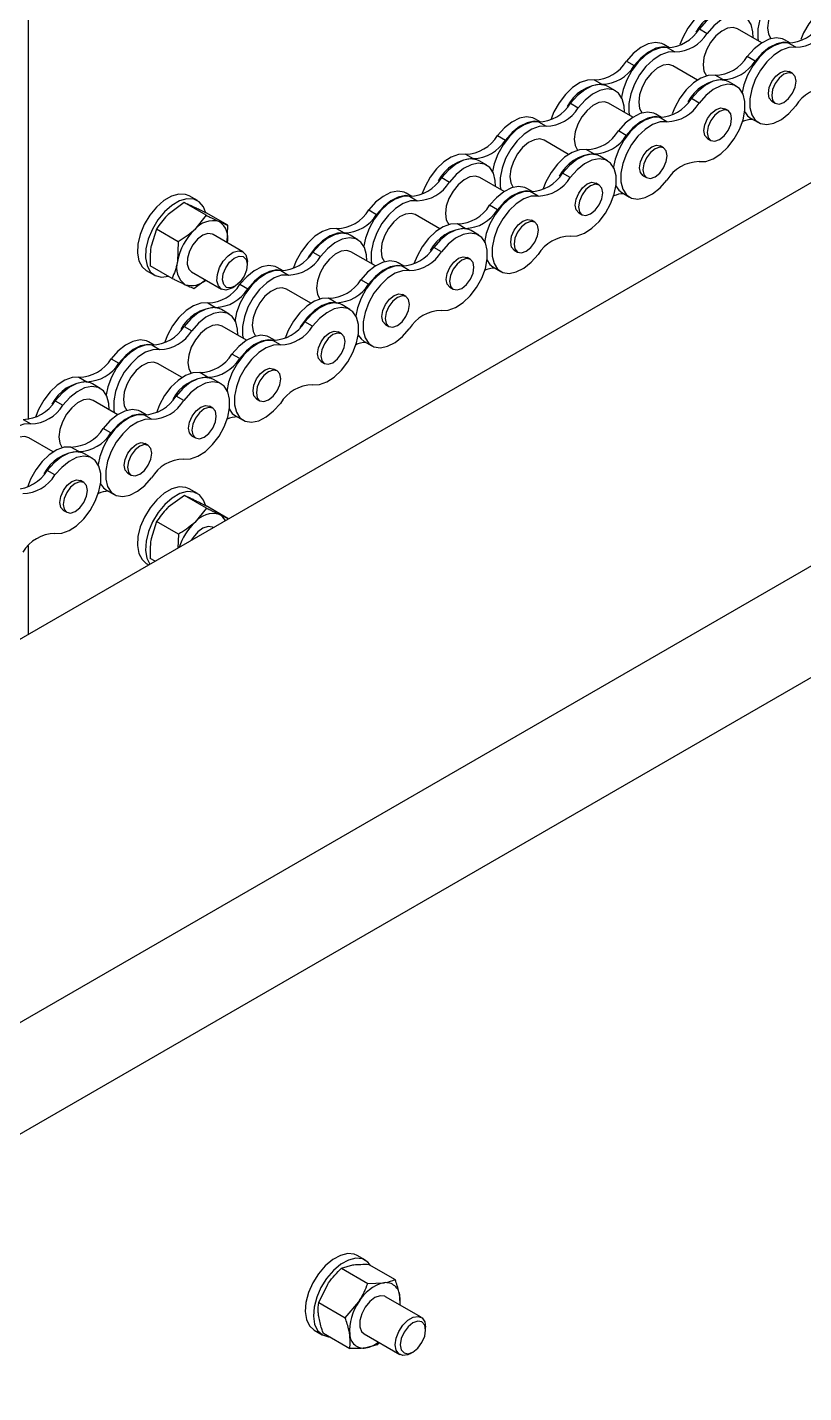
# Model space of a CAD drawing. Header units: metres. Extents: x 0 to 21025, y 0 to 14850.
# Drawn here: x 12082.4 to 12190.6, y 4781.1 to 4971.4 of the extents above; entities that cross this region are included whole.
import ezdxf

# ---------------------------------------------------------------- set-up
doc = ezdxf.new("R2010")
doc.units = ezdxf.units.M
doc.header["$LTSCALE"] = 25
doc.layers.add('SL4', color=4, linetype='Continuous')

msp = doc.modelspace()

# ---------------------------------------------------------------- linework, layer by layer
at = {"layer": 'SL4'}
for p, q in [((12082.49, 4996.801), (12082.49, 4916.74)), ((11672.204, 4649.923), (12227.282, 4970.363)), ((12176.046, 4971.178), (12177.121, 4970.557)), ((12184.753, 4969.236), (12181.346, 4971.203)), ((12171.888, 4968.558), (12171.089, 4969.019)), ((12171.556, 4968.586), (12172.631, 4967.965)), ((12188.733, 4969.202), (12187.933, 4969.663)), ((12189.476, 4968.609), (12188.401, 4969.23)), ((12165.884, 4966.676), (12166.959, 4966.056)), ((12183.803, 4966.7), (12182.728, 4967.32)), ((12175.773, 4964.052), (12172.366, 4966.019)), ((12179.313, 4964.108), (12178.238, 4964.728)), ((12189.026, 4964.966), (12188.56, 4965.235)), ((12161.394, 4964.084), (12162.468, 4963.463)), ((12164.365, 4962.532), (12163.291, 4963.152)), ((12181.21, 4963.176), (12180.135, 4963.797)), ((12158.086, 4960.809), (12159.161, 4960.189)), ((12166.792, 4958.868), (12163.385, 4960.834)), ((12176.005, 4960.833), (12174.93, 4961.453)), ((12186.162, 4961.081), (12186.627, 4960.812)), ((12153.928, 4958.189), (12153.128, 4958.651)), ((12170.772, 4958.833), (12169.973, 4959.295)), ((12171.515, 4958.241), (12170.44, 4958.861)), ((12180.046, 4959.782), (12179.58, 4960.051)), ((12183.196, 4958.727), (12184.271, 4958.106)), ((12153.596, 4958.217), (12154.67, 4957.597)), ((12165.843, 4956.331), (12164.768, 4956.952)), ((12147.923, 4956.308), (12148.998, 4955.687)), ((12157.812, 4953.684), (12154.405, 4955.65)), ((12171.065, 4954.598), (12170.6, 4954.867)), ((12177.182, 4955.897), (12177.647, 4955.628)), ((12143.433, 4953.716), (12144.508, 4953.095)), ((12146.405, 4952.164), (12145.33, 4952.784)), ((12161.353, 4953.739), (12160.278, 4954.36)), ((12163.25, 4952.808), (12162.175, 4953.428)), ((12158.045, 4950.465), (12156.97, 4951.085)), ((12140.125, 4950.441), (12141.2, 4949.82)), ((12148.832, 4948.499), (12145.425, 4950.466)), ((12152.812, 4948.465), (12152.012, 4948.927)), ((12162.085, 4949.414), (12161.619, 4949.683)), ((12168.201, 4950.712), (12168.667, 4950.444)), ((12106.066, 4947.237), (12104.935, 4947.89)), ((12135.967, 4947.821), (12135.168, 4948.282)), ((12135.635, 4947.849), (12136.71, 4947.228)), ((12153.555, 4947.872), (12152.48, 4948.493)), ((12165.235, 4948.358), (12166.31, 4947.738)), ((12104.232, 4946.96), (12101.975, 4945.293)), ((12107.278, 4945.202), (12104.232, 4946.96)), ((12107.278, 4945.202), (12105.652, 4943.171)), ((12110.311, 4943.797), (12107.265, 4945.556)), ((12129.963, 4945.939), (12131.038, 4945.319)), ((12139.852, 4943.315), (12136.445, 4945.282)), ((12147.882, 4945.963), (12146.807, 4946.583)), ((12159.221, 4945.528), (12159.687, 4945.259)), ((11605.363, 4557.882), (12273.58, 4943.636)), ((12100.349, 4943.262), (12099.609, 4940.894)), ((12103.395, 4941.504), (12100.349, 4943.262)), ((12110.234, 4941.367), (12110.311, 4943.797)), ((12125.473, 4943.347), (12126.547, 4942.727)), ((12143.392, 4943.371), (12142.317, 4943.991)), ((12153.105, 4944.23), (12152.639, 4944.498)), ((12103.395, 4941.504), (12103.286, 4938.771)), ((12112.405, 4940.113), (12108.244, 4942.516)), ((12128.444, 4941.795), (12127.37, 4942.416)), ((12145.289, 4942.439), (12144.214, 4943.06)), ((12122.165, 4940.073), (12123.24, 4939.452)), ((12130.871, 4938.131), (12127.464, 4940.098)), ((12140.084, 4940.096), (12139.009, 4940.717)), ((12150.241, 4940.344), (12150.706, 4940.075)), ((12098.936, 4937.497), (12100.067, 4936.844)), ((12102.545, 4936.403), (12099.5, 4938.161)), ((12113.027, 4938.287), (12113.027, 4938.74)), ((12118.007, 4937.452), (12117.207, 4937.914)), ((12117.675, 4937.48), (12118.749, 4936.86)), ((12134.851, 4938.097), (12134.052, 4938.558)), ((12135.594, 4937.504), (12134.519, 4938.125)), ((12144.125, 4939.045), (12143.659, 4939.314)), ((12147.275, 4937.99), (12148.35, 4937.37)), ((12105.244, 4937.32), (12109.405, 4934.917)), ((12105.578, 4934.998), (12107.196, 4936.193)), ((12112.002, 4935.571), (12113.077, 4934.95)), ((12129.922, 4935.595), (12128.847, 4936.215)), ((12110.906, 4935.066), (12111.298, 4935.292)), ((12121.891, 4932.947), (12118.484, 4934.914)), ((12135.144, 4933.861), (12134.679, 4934.13)), ((12141.261, 4935.16), (12141.726, 4934.891)), ((12280.315, 4931.97), (11613.512, 4547.032)), ((12107.512, 4932.979), (12108.587, 4932.358)), ((12110.484, 4931.427), (12109.409, 4932.047)), ((12125.432, 4933.002), (12124.357, 4933.623)), ((12127.329, 4932.071), (12126.254, 4932.691)), ((12122.124, 4929.728), (12121.049, 4930.348)), ((12132.28, 4929.976), (12132.746, 4929.707)), ((12104.204, 4929.704), (12105.279, 4929.084)), ((12112.911, 4927.763), (12109.504, 4929.729)), ((12116.891, 4927.728), (12116.091, 4928.19)), ((12126.164, 4928.677), (12125.698, 4928.946)), ((12100.046, 4927.084), (12099.247, 4927.546)), ((12099.714, 4927.112), (12100.789, 4926.492)), ((12117.634, 4927.136), (12116.559, 4927.756)), ((12129.314, 4927.622), (12130.389, 4927.001)), ((12094.042, 4925.202), (12095.117, 4924.582)), ((12103.931, 4922.578), (12100.524, 4924.545)), ((12111.961, 4925.226), (12110.886, 4925.847)), ((12123.3, 4924.791), (12123.766, 4924.523)), ((12089.552, 4922.61), (12090.626, 4921.99)), ((12107.471, 4922.634), (12106.396, 4923.255)), ((12109.368, 4921.703), (12108.293, 4922.323)), ((12117.184, 4923.493), (12116.718, 4923.762)), ((12092.523, 4921.058), (12091.449, 4921.679)), ((12086.244, 4919.336), (12087.319, 4918.715)), ((12094.95, 4917.394), (12091.543, 4919.361)), ((12104.163, 4919.359), (12103.088, 4919.98)), ((12108.204, 4918.309), (12107.738, 4918.577)), ((12114.32, 4919.607), (12114.785, 4919.338)), ((12081.754, 4916.744), (12082.828, 4916.123)), ((12098.93, 4917.36), (12098.131, 4917.821)), ((12099.673, 4916.767), (12098.598, 4917.388)), ((12111.354, 4917.253), (12112.429, 4916.633)), ((12094.001, 4914.858), (12092.926, 4915.478)), ((12085.97, 4912.21), (12082.563, 4914.177)), ((12089.511, 4912.266), (12088.436, 4912.886)), ((12099.223, 4913.124), (12098.758, 4913.393)), ((12105.34, 4914.423), (12105.805, 4914.154)), ((12091.408, 4911.334), (12090.333, 4911.955)), ((12086.203, 4908.991), (12085.128, 4909.612)), ((12096.359, 4909.239), (12096.825, 4908.97)), ((12090.243, 4907.94), (12089.777, 4908.209)), ((12106.066, 4906.41), (12104.935, 4907.063)), ((12093.393, 4906.885), (12094.468, 4906.264)), ((12104.271, 4906.145), (12102.008, 4904.497)), ((12107.316, 4904.387), (12104.271, 4906.145)), ((12087.379, 4904.055), (12087.845, 4903.786)), ((12107.316, 4904.387), (12105.685, 4902.375)), ((12110.323, 4902.934), (12107.278, 4904.692)), ((12100.376, 4902.485), (12099.616, 4900.11)), ((12103.421, 4900.727), (12100.376, 4902.485)), ((12108.283, 4901.666), (12108.244, 4901.689)), ((12103.421, 4900.727), (12103.331, 4898.807)), ((12082.49, 4899.135), (12082.49, 4886.776)), ((12098.936, 4896.67), (12099.282, 4896.47)), ((12100.165, 4896.979), (12099.487, 4897.37)), ((12126.146, 4798.427), (12127.737, 4798.87)), ((12129.477, 4799.524), (12128.346, 4800.177)), ((12129.96, 4798.949), (12133.642, 4796.823)), ((12126.146, 4798.427), (12129.828, 4796.301)), ((12122.979, 4793.624), (12124.246, 4796.208)), ((12129.828, 4796.301), (12132.051, 4796.38)), ((12122.979, 4793.624), (12126.66, 4791.498)), ((12126.66, 4791.498), (12128.56, 4793.717)), ((12137.265, 4791.564), (12132.29, 4794.436)), ((12134.331, 4793.258), (12134.281, 4794.501)), ((12122.346, 4789.785), (12123.477, 4789.132)), ((12123.626, 4789.343), (12127.308, 4787.217)), ((12129.291, 4789.24), (12134.265, 4786.368)), ((12137.886, 4789.783), (12137.886, 4790.191)), ((12131.122, 4787.739), (12129.531, 4787.296)), ((12131.379, 4788.034), (12131.122, 4787.739)), ((12135.765, 4786.517), (12136.119, 4786.721))]:
    msp.add_line(p, q, dxfattribs=at)
at = {"layer": 'SL4', "flags": 128}
for points in [[(12190.591, 4978.333), (12189.642, 4978.302), (12188.611, 4977.935), (12187.563, 4977.254), (12186.565, 4976.304), (12185.679, 4975.143), (12184.96, 4973.845), (12184.454, 4972.491), (12184.193, 4971.166), (12184.193, 4969.954), (12184.267, 4969.516)], [(12190.326, 4976.387), (12189.746, 4976.566), (12188.969, 4976.47), (12188.137, 4976.061), (12187.323, 4975.377), (12186.6, 4974.478), (12186.033, 4973.443), (12185.671, 4972.366), (12185.546, 4971.341)], [(12179.354, 4974.452), (12178.405, 4974.421), (12177.374, 4974.053), (12176.326, 4973.373), (12175.328, 4972.423), (12174.441, 4971.262), (12173.723, 4969.963), (12173.336, 4968.993)], [(12181.251, 4973.521), (12180.959, 4973.659), (12180.072, 4973.797), (12179.074, 4973.594), (12178.027, 4973.065), (12176.996, 4972.242), (12176.046, 4971.178)], [(12196.199, 4975.096), (12195.249, 4975.065), (12194.218, 4974.697), (12193.171, 4974.017), (12192.173, 4973.067), (12191.286, 4971.906), (12190.568, 4970.608), (12190.2, 4969.694)], [(12183.546, 4969.933), (12183.519, 4970.777), (12183.258, 4971.8), (12182.752, 4972.57), (12182.034, 4973.039), (12181.147, 4973.176), (12180.149, 4972.974), (12179.101, 4972.445), (12178.07, 4971.622), (12177.121, 4970.557)], [(12181.346, 4971.203), (12180.766, 4971.382), (12179.989, 4971.285), (12179.157, 4970.877), (12178.343, 4970.193), (12177.62, 4969.294), (12177.053, 4968.259), (12176.69, 4967.182), (12176.566, 4966.157)], [(12187.933, 4969.663), (12187.641, 4969.802), (12186.755, 4969.939), (12185.756, 4969.737), (12184.709, 4969.208), (12183.678, 4968.385), (12182.728, 4967.32)], [(12185.546, 4971.341), (12185.671, 4970.46), (12186.016, 4969.82)], [(12171.556, 4968.586), (12170.607, 4968.554), (12169.576, 4968.187), (12168.528, 4967.506), (12167.53, 4966.556), (12166.644, 4965.395), (12165.925, 4964.097), (12165.419, 4962.743), (12165.165, 4961.481)], [(12171.089, 4969.019), (12170.796, 4969.157), (12169.91, 4969.295), (12168.912, 4969.093), (12167.864, 4968.564), (12166.833, 4967.741), (12165.884, 4966.676)], [(12172.631, 4967.965), (12171.681, 4967.934), (12170.651, 4967.566), (12169.603, 4966.886), (12168.605, 4965.935), (12167.718, 4964.775), (12167, 4963.476), (12166.494, 4962.122), (12166.233, 4960.798), (12166.233, 4959.586), (12166.307, 4959.148)], [(12171.807, 4968.56), (12170.985, 4968.674), (12169.986, 4968.472), (12168.939, 4967.943), (12167.908, 4967.12), (12166.959, 4966.056)], [(12188.401, 4969.23), (12187.451, 4969.198), (12186.42, 4968.831), (12185.373, 4968.15), (12184.375, 4967.2), (12183.488, 4966.039), (12182.77, 4964.741), (12182.264, 4963.387), (12182.032, 4962.305)], [(12189.476, 4968.609), (12188.526, 4968.578), (12187.495, 4968.21), (12186.448, 4967.53), (12185.449, 4966.58), (12184.563, 4965.419), (12183.844, 4964.12), (12183.339, 4962.766), (12183.077, 4961.442), (12183.077, 4960.23), (12183.339, 4959.207), (12183.844, 4958.436), (12184.563, 4957.968), (12185.449, 4957.831), (12186.448, 4958.033), (12187.495, 4958.562), (12188.526, 4959.385), (12189.476, 4960.449)], [(12188.651, 4969.204), (12187.829, 4969.319), (12186.831, 4969.116), (12185.784, 4968.587), (12184.753, 4967.764), (12183.803, 4966.7)], [(12172.366, 4966.019), (12171.786, 4966.198), (12171.009, 4966.101), (12170.177, 4965.693), (12169.363, 4965.009), (12168.64, 4964.109), (12168.072, 4963.075), (12167.71, 4961.998), (12167.586, 4960.973)], [(12176.566, 4966.157), (12176.69, 4965.276), (12177.036, 4964.635)], [(12178.238, 4964.728), (12177.289, 4964.697), (12176.258, 4964.329), (12175.21, 4963.649), (12174.212, 4962.698), (12173.326, 4961.537), (12172.607, 4960.239), (12172.24, 4959.325)], [(12185.665, 4962.179), (12185.794, 4963.003), (12186.162, 4963.85), (12186.712, 4964.593), (12187.361, 4965.116), (12188.01, 4965.342), (12188.56, 4965.235)], [(12186.131, 4961.91), (12186.26, 4961.235), (12186.627, 4960.812), (12187.178, 4960.705), (12187.827, 4960.931), (12188.476, 4961.454), (12189.026, 4962.197), (12189.394, 4963.044), (12189.523, 4963.868), (12189.394, 4964.543), (12189.026, 4964.966), (12188.476, 4965.073), (12187.827, 4964.848), (12187.178, 4964.324), (12186.627, 4963.582), (12186.26, 4962.734), (12186.131, 4961.91)], [(12161.394, 4964.084), (12160.444, 4964.052), (12159.413, 4963.685), (12158.366, 4963.005), (12157.367, 4962.054), (12156.481, 4960.893), (12155.762, 4959.595), (12155.376, 4958.625)], [(12163.291, 4963.152), (12162.998, 4963.291), (12162.112, 4963.428), (12161.114, 4963.226), (12160.066, 4962.697), (12159.035, 4961.874), (12158.086, 4960.809)], [(12165.586, 4959.564), (12165.559, 4960.408), (12165.298, 4961.432), (12164.792, 4962.202), (12164.073, 4962.67), (12163.187, 4962.808), (12162.188, 4962.606), (12161.141, 4962.076), (12160.11, 4961.254), (12159.161, 4960.189)], [(12180.135, 4963.797), (12179.843, 4963.935), (12178.957, 4964.072), (12177.958, 4963.87), (12176.911, 4963.341), (12175.88, 4962.518), (12174.93, 4961.453)], [(12176.005, 4952.673), (12176.955, 4952.705), (12177.986, 4953.072), (12179.033, 4953.752), (12180.031, 4954.703), (12180.918, 4955.864), (12181.636, 4957.162), (12182.142, 4958.516), (12182.403, 4959.841), (12182.403, 4961.053), (12182.142, 4962.076), (12181.636, 4962.846), (12180.918, 4963.314), (12180.031, 4963.452), (12179.033, 4963.25), (12177.986, 4962.721), (12176.955, 4961.898), (12176.005, 4960.833)], [(12163.385, 4960.834), (12162.806, 4961.013), (12162.029, 4960.917), (12161.196, 4960.509), (12160.383, 4959.824), (12159.66, 4958.925), (12159.092, 4957.891), (12158.73, 4956.813), (12158.605, 4955.788)], [(12167.586, 4960.973), (12167.71, 4960.091), (12168.055, 4959.451)], [(12186.162, 4961.081), (12186.162, 4961.081), (12185.794, 4961.504), (12185.665, 4962.179)], [(12153.128, 4958.651), (12152.836, 4958.789), (12151.949, 4958.926), (12150.951, 4958.724), (12149.904, 4958.195), (12148.873, 4957.372), (12147.923, 4956.308)], [(12170.44, 4958.861), (12169.491, 4958.83), (12168.46, 4958.462), (12167.412, 4957.782), (12166.414, 4956.832), (12165.528, 4955.671), (12164.809, 4954.373), (12164.303, 4953.019), (12164.049, 4951.757)], [(12169.973, 4959.295), (12169.68, 4959.433), (12168.794, 4959.571), (12167.796, 4959.368), (12166.748, 4958.839), (12165.717, 4958.017), (12164.768, 4956.952)], [(12170.69, 4958.836), (12169.869, 4958.95), (12168.871, 4958.748), (12167.823, 4958.219), (12166.792, 4957.396), (12165.843, 4956.331)], [(12176.685, 4956.995), (12176.814, 4957.819), (12177.182, 4958.666), (12177.732, 4959.408), (12178.381, 4959.932), (12179.03, 4960.158), (12179.58, 4960.051)], [(12177.15, 4956.726), (12177.279, 4956.051), (12177.647, 4955.628), (12178.197, 4955.521), (12178.846, 4955.746), (12179.495, 4956.27), (12180.046, 4957.012), (12180.413, 4957.86), (12180.542, 4958.684), (12180.413, 4959.359), (12180.046, 4959.782), (12179.495, 4959.889), (12178.846, 4959.663), (12178.197, 4959.14), (12177.647, 4958.398), (12177.279, 4957.55), (12177.15, 4956.726)], [(12182.374, 4959.598), (12182.77, 4959.057), (12183.196, 4958.727)], [(12153.596, 4958.217), (12152.646, 4958.186), (12151.615, 4957.818), (12150.568, 4957.138), (12149.569, 4956.187), (12148.683, 4955.027), (12147.964, 4953.728), (12147.459, 4952.374), (12147.227, 4951.292)], [(12154.67, 4957.597), (12153.721, 4957.565), (12152.69, 4957.198), (12151.642, 4956.517), (12150.644, 4955.567), (12149.758, 4954.406), (12149.039, 4953.108), (12148.533, 4951.754), (12148.272, 4950.429), (12148.272, 4949.217), (12148.346, 4948.78)], [(12153.846, 4958.192), (12153.024, 4958.306), (12152.026, 4958.104), (12150.978, 4957.575), (12149.947, 4956.752), (12148.998, 4955.687)], [(12171.515, 4958.241), (12170.566, 4958.209), (12169.535, 4957.842), (12168.487, 4957.162), (12167.489, 4956.211), (12166.603, 4955.05), (12165.884, 4953.752), (12165.378, 4952.398), (12165.117, 4951.073), (12165.117, 4949.861), (12165.378, 4948.838), (12165.884, 4948.068), (12166.603, 4947.6), (12167.489, 4947.462), (12168.487, 4947.664), (12169.535, 4948.193), (12170.566, 4949.016), (12171.515, 4950.081)], [(12177.182, 4955.897), (12177.182, 4955.897), (12176.814, 4956.32), (12176.685, 4956.995)], [(12154.405, 4955.65), (12153.825, 4955.829), (12153.048, 4955.733), (12152.216, 4955.324), (12151.402, 4954.64), (12150.679, 4953.741), (12150.112, 4952.707), (12149.75, 4951.629), (12149.625, 4950.604)], [(12158.605, 4955.788), (12158.73, 4954.907), (12159.075, 4954.267)], [(12167.705, 4951.81), (12167.834, 4952.635), (12168.201, 4953.482), (12168.751, 4954.224), (12169.4, 4954.748), (12170.05, 4954.974), (12170.6, 4954.867)], [(12168.17, 4951.542), (12168.299, 4950.867), (12168.667, 4950.444), (12169.217, 4950.337), (12169.866, 4950.562), (12170.515, 4951.086), (12171.065, 4951.828), (12171.433, 4952.676), (12171.562, 4953.5), (12171.433, 4954.175), (12171.065, 4954.598), (12170.515, 4954.705), (12169.866, 4954.479), (12169.217, 4953.955), (12168.667, 4953.213), (12168.299, 4952.366), (12168.17, 4951.542)], [(12143.433, 4953.716), (12142.484, 4953.684), (12141.453, 4953.317), (12140.405, 4952.636), (12139.407, 4951.686), (12138.52, 4950.525), (12137.802, 4949.227), (12137.376, 4948.135)], [(12145.33, 4952.784), (12145.038, 4952.922), (12144.151, 4953.06), (12143.153, 4952.858), (12142.106, 4952.328), (12141.075, 4951.506), (12140.125, 4950.441)], [(12160.278, 4954.36), (12159.328, 4954.328), (12158.297, 4953.961), (12157.25, 4953.28), (12156.252, 4952.33), (12155.365, 4951.169), (12154.647, 4949.871), (12154.22, 4948.779)], [(12162.175, 4953.428), (12161.883, 4953.566), (12160.996, 4953.704), (12159.998, 4953.502), (12158.95, 4952.973), (12157.919, 4952.15), (12156.97, 4951.085)], [(12158.045, 4942.305), (12158.994, 4942.336), (12160.025, 4942.704), (12161.073, 4943.384), (12162.071, 4944.334), (12162.957, 4945.495), (12163.676, 4946.794), (12164.182, 4948.148), (12164.443, 4949.472), (12164.443, 4950.684), (12164.182, 4951.707), (12163.676, 4952.477), (12162.957, 4952.946), (12162.071, 4953.083), (12161.073, 4952.881), (12160.025, 4952.352), (12158.994, 4951.529), (12158.045, 4950.465)], [(12147.625, 4949.196), (12147.598, 4950.04), (12147.337, 4951.063), (12146.831, 4951.833), (12146.113, 4952.302), (12145.226, 4952.439), (12144.228, 4952.237), (12143.18, 4951.708), (12142.149, 4950.885), (12141.2, 4949.82)], [(12168.201, 4950.712), (12168.201, 4950.712), (12167.834, 4951.136), (12167.705, 4951.81)], [(12145.425, 4950.466), (12144.845, 4950.645), (12144.068, 4950.549), (12143.236, 4950.14), (12142.422, 4949.456), (12141.699, 4948.557), (12141.132, 4947.522), (12140.769, 4946.445), (12140.645, 4945.42)], [(12152.012, 4948.927), (12151.72, 4949.065), (12150.834, 4949.202), (12149.835, 4949), (12148.788, 4948.471), (12147.757, 4947.648), (12146.807, 4946.583)], [(12149.625, 4950.604), (12149.75, 4949.723), (12150.095, 4949.083)], [(12158.724, 4946.626), (12158.853, 4947.45), (12159.221, 4948.298), (12159.771, 4949.04), (12160.42, 4949.564), (12161.069, 4949.789), (12161.619, 4949.683)], [(12159.19, 4946.358), (12159.319, 4945.683), (12159.687, 4945.259), (12160.237, 4945.153), (12160.886, 4945.378), (12161.535, 4945.902), (12162.085, 4946.644), (12162.453, 4947.492), (12162.582, 4948.316), (12162.453, 4948.991), (12162.085, 4949.414), (12161.535, 4949.521), (12160.886, 4949.295), (12160.237, 4948.771), (12159.687, 4948.029), (12159.319, 4947.182), (12159.19, 4946.358)], [(12164.363, 4949.329), (12164.809, 4948.689), (12165.235, 4948.358)], [(12104.935, 4947.89), (12104.413, 4948.101), (12103.479, 4948.148), (12102.448, 4947.853), (12101.384, 4947.233), (12100.355, 4946.328), (12099.426, 4945.195), (12098.654, 4943.905), (12098.088, 4942.538), (12097.764, 4941.181), (12097.702, 4939.92), (12097.906, 4938.832), (12098.364, 4937.987), (12098.936, 4937.497)], [(12107.172, 4945.646), (12106.897, 4946.358), (12106.323, 4947.061), (12105.545, 4947.448), (12104.61, 4947.495), (12103.579, 4947.2), (12102.516, 4946.58), (12101.487, 4945.675), (12100.557, 4944.542), (12099.785, 4943.251), (12099.22, 4941.885), (12098.896, 4940.528), (12098.834, 4939.267), (12099.038, 4938.179), (12099.495, 4937.334), (12100.177, 4936.785), (12101.04, 4936.566), (12102.031, 4936.691), (12102.04, 4936.694)], [(12135.635, 4947.849), (12134.686, 4947.817), (12133.655, 4947.45), (12132.607, 4946.77), (12131.609, 4945.819), (12130.723, 4944.658), (12130.004, 4943.36), (12129.498, 4942.006), (12129.266, 4940.924)], [(12135.168, 4948.282), (12134.875, 4948.421), (12133.989, 4948.558), (12132.991, 4948.356), (12131.943, 4947.827), (12130.912, 4947.004), (12129.963, 4945.939)], [(12136.71, 4947.228), (12135.76, 4947.197), (12134.73, 4946.829), (12133.682, 4946.149), (12132.684, 4945.199), (12131.797, 4944.038), (12131.079, 4942.74), (12130.573, 4941.386), (12130.312, 4940.061), (12130.312, 4938.849), (12130.386, 4938.411)], [(12135.886, 4947.823), (12135.064, 4947.938), (12134.065, 4947.735), (12133.018, 4947.206), (12131.987, 4946.384), (12131.038, 4945.319)], [(12152.48, 4948.493), (12151.53, 4948.461), (12150.499, 4948.094), (12149.452, 4947.414), (12148.454, 4946.463), (12147.567, 4945.302), (12146.849, 4944.004), (12146.343, 4942.65), (12146.088, 4941.388)], [(12153.555, 4947.872), (12152.605, 4947.841), (12151.574, 4947.474), (12150.527, 4946.793), (12149.528, 4945.843), (12148.642, 4944.682), (12147.923, 4943.384), (12147.418, 4942.03), (12147.156, 4940.705), (12147.156, 4939.493), (12147.418, 4938.47), (12147.923, 4937.7), (12148.642, 4937.231), (12149.528, 4937.094), (12150.527, 4937.296), (12151.574, 4937.825), (12152.605, 4938.648), (12153.555, 4939.713)], [(12152.729, 4948.468), (12151.908, 4948.582), (12150.91, 4948.38), (12149.863, 4947.85), (12148.832, 4947.028), (12147.882, 4945.963)], [(12136.445, 4945.282), (12135.865, 4945.461), (12135.088, 4945.365), (12134.256, 4944.956), (12133.442, 4944.272), (12132.719, 4943.373), (12132.151, 4942.338), (12131.789, 4941.261), (12131.665, 4940.236)], [(12140.645, 4945.42), (12140.769, 4944.539), (12141.115, 4943.898)], [(12159.221, 4945.528), (12159.221, 4945.528), (12158.853, 4945.951), (12158.724, 4946.626)], [(12125.473, 4943.347), (12124.523, 4943.316), (12123.492, 4942.948), (12122.445, 4942.268), (12121.446, 4941.317), (12120.56, 4940.157), (12119.841, 4938.858), (12119.415, 4937.766)], [(12142.317, 4943.991), (12141.368, 4943.96), (12140.337, 4943.592), (12139.289, 4942.912), (12138.291, 4941.962), (12137.405, 4940.801), (12136.686, 4939.502), (12136.26, 4938.411)], [(12144.214, 4943.06), (12143.922, 4943.198), (12143.036, 4943.336), (12142.037, 4943.133), (12140.99, 4942.604), (12139.959, 4941.781), (12139.009, 4940.717)], [(12149.744, 4941.442), (12149.873, 4942.266), (12150.241, 4943.114), (12150.791, 4943.856), (12151.44, 4944.38), (12152.089, 4944.605), (12152.639, 4944.498)], [(12150.21, 4941.173), (12150.339, 4940.498), (12150.706, 4940.075), (12151.257, 4939.968), (12151.906, 4940.194), (12152.555, 4940.718), (12153.105, 4941.46), (12153.473, 4942.307), (12153.602, 4943.131), (12153.473, 4943.806), (12153.105, 4944.23), (12152.555, 4944.336), (12151.906, 4944.111), (12151.257, 4943.587), (12150.706, 4942.845), (12150.339, 4941.997), (12150.21, 4941.173)], [(12108.244, 4942.516), (12108.163, 4942.557), (12107.539, 4942.648), (12106.818, 4942.409), (12106.089, 4941.869), (12105.438, 4941.095), (12104.945, 4940.178), (12104.669, 4939.23), (12104.643, 4938.365), (12104.87, 4937.687), (12105.244, 4937.32)], [(12126.547, 4942.727), (12125.598, 4942.695), (12124.567, 4942.328), (12123.519, 4941.647), (12122.521, 4940.697), (12121.635, 4939.536), (12121.447, 4939.238)], [(12127.37, 4942.416), (12127.077, 4942.554), (12126.191, 4942.691), (12125.193, 4942.489), (12124.145, 4941.96), (12123.114, 4941.137), (12122.165, 4940.073)], [(12129.665, 4938.827), (12129.638, 4939.672), (12129.377, 4940.695), (12128.871, 4941.465), (12128.152, 4941.933), (12127.266, 4942.071), (12126.267, 4941.869), (12125.22, 4941.34), (12124.189, 4940.517), (12123.24, 4939.452)], [(12140.084, 4931.936), (12141.034, 4931.968), (12142.065, 4932.335), (12143.112, 4933.016), (12144.11, 4933.966), (12144.997, 4935.127), (12145.715, 4936.425), (12146.221, 4937.779), (12146.482, 4939.104), (12146.482, 4940.316), (12146.221, 4941.339), (12145.715, 4942.109), (12144.997, 4942.578), (12144.11, 4942.715), (12143.112, 4942.513), (12142.065, 4941.984), (12141.034, 4941.161), (12140.084, 4940.096)], [(12150.241, 4940.344), (12150.241, 4940.344), (12149.873, 4940.767), (12149.744, 4941.442)], [(12108.99, 4935.356), (12108.794, 4936.063), (12108.852, 4936.945), (12109.158, 4937.895), (12109.675, 4938.8), (12110.34, 4939.55), (12111.073, 4940.054), (12111.786, 4940.252), (12112.393, 4940.12), (12112.821, 4939.674), (12113.017, 4938.968), (12113.027, 4938.74)], [(12109.736, 4935.529), (12109.571, 4936.189), (12109.668, 4937.016), (12110.013, 4937.885), (12110.554, 4938.663), (12111.208, 4939.231), (12111.876, 4939.505), (12112.455, 4939.44), (12112.859, 4939.049), (12113.024, 4938.389), (12112.927, 4937.562), (12112.582, 4936.693), (12112.041, 4935.915), (12111.387, 4935.346), (12110.719, 4935.073), (12110.14, 4935.137), (12109.736, 4935.529)], [(12127.464, 4940.098), (12126.885, 4940.277), (12126.108, 4940.18), (12125.275, 4939.772), (12124.462, 4939.088), (12123.739, 4938.188), (12123.171, 4937.154), (12122.809, 4936.077), (12122.684, 4935.052)], [(12131.665, 4940.236), (12131.789, 4939.355), (12132.134, 4938.714)], [(12140.764, 4936.258), (12140.893, 4937.082), (12141.261, 4937.93), (12141.811, 4938.672), (12142.46, 4939.195), (12143.109, 4939.421), (12143.659, 4939.314)], [(12117.675, 4937.48), (12116.725, 4937.449), (12115.694, 4937.082), (12114.647, 4936.401), (12113.648, 4935.451), (12112.762, 4934.29), (12112.043, 4932.992), (12111.538, 4931.638), (12111.283, 4930.376)], [(12117.207, 4937.914), (12116.915, 4938.052), (12116.028, 4938.19), (12115.03, 4937.988), (12113.983, 4937.458), (12112.952, 4936.636), (12112.002, 4935.571)], [(12117.924, 4937.455), (12117.103, 4937.569), (12116.105, 4937.367), (12115.057, 4936.838), (12114.026, 4936.015), (12113.077, 4934.95)], [(12134.519, 4938.125), (12133.57, 4938.093), (12132.539, 4937.726), (12131.491, 4937.045), (12130.493, 4936.095), (12129.607, 4934.934), (12128.888, 4933.636), (12128.382, 4932.282), (12128.151, 4931.2)], [(12134.052, 4938.558), (12133.759, 4938.696), (12132.873, 4938.834), (12131.875, 4938.632), (12130.827, 4938.103), (12129.796, 4937.28), (12128.847, 4936.215)], [(12135.594, 4937.504), (12134.645, 4937.473), (12133.614, 4937.105), (12132.566, 4936.425), (12131.568, 4935.474), (12130.682, 4934.314), (12129.963, 4933.015), (12129.457, 4931.661), (12129.196, 4930.337), (12129.196, 4929.125), (12129.457, 4928.101), (12129.963, 4927.331), (12130.682, 4926.863), (12131.568, 4926.725), (12132.566, 4926.928), (12133.614, 4927.457), (12134.645, 4928.28), (12135.594, 4929.344)], [(12134.769, 4938.099), (12133.948, 4938.213), (12132.95, 4938.011), (12131.902, 4937.482), (12130.871, 4936.659), (12129.922, 4935.595)], [(12141.229, 4935.989), (12141.358, 4935.314), (12141.726, 4934.891), (12142.276, 4934.784), (12142.925, 4935.01), (12143.574, 4935.533), (12144.125, 4936.276), (12144.492, 4937.123), (12144.621, 4937.947), (12144.492, 4938.622), (12144.125, 4939.045), (12143.574, 4939.152), (12142.925, 4938.927), (12142.276, 4938.403), (12141.726, 4937.661), (12141.358, 4936.813), (12141.229, 4935.989)], [(12146.402, 4938.961), (12146.849, 4938.32), (12147.275, 4937.99)], [(12118.749, 4936.86), (12117.8, 4936.828), (12116.769, 4936.461), (12115.721, 4935.781), (12114.723, 4934.83), (12113.837, 4933.669), (12113.118, 4932.371), (12112.612, 4931.017), (12112.351, 4929.693), (12112.351, 4928.48), (12112.425, 4928.043)], [(12141.261, 4935.16), (12141.261, 4935.16), (12140.893, 4935.583), (12140.764, 4936.258)], [(12110.906, 4935.066), (12110.738, 4934.976), (12110.024, 4934.778), (12109.418, 4934.91), (12108.99, 4935.356)], [(12118.484, 4934.914), (12117.904, 4935.093), (12117.127, 4934.996), (12116.295, 4934.588), (12115.481, 4933.903), (12114.758, 4933.004), (12114.191, 4931.97), (12113.829, 4930.892), (12113.704, 4929.868)], [(12122.684, 4935.052), (12122.809, 4934.17), (12123.154, 4933.53)], [(12131.784, 4931.074), (12131.913, 4931.898), (12132.28, 4932.745), (12132.83, 4933.488), (12133.479, 4934.011), (12134.129, 4934.237), (12134.679, 4934.13)], [(12132.249, 4930.805), (12132.378, 4930.13), (12132.746, 4929.707), (12133.296, 4929.6), (12133.945, 4929.826), (12134.594, 4930.349), (12135.144, 4931.091), (12135.512, 4931.939), (12135.641, 4932.763), (12135.512, 4933.438), (12135.144, 4933.861), (12134.594, 4933.968), (12133.945, 4933.742), (12133.296, 4933.219), (12132.746, 4932.477), (12132.378, 4931.629), (12132.249, 4930.805)], [(12107.512, 4932.979), (12106.563, 4932.947), (12105.532, 4932.58), (12104.484, 4931.9), (12103.486, 4930.949), (12102.599, 4929.788), (12101.881, 4928.49), (12101.455, 4927.398)], [(12109.409, 4932.047), (12109.117, 4932.186), (12108.23, 4932.323), (12107.232, 4932.121), (12106.185, 4931.592), (12105.154, 4930.769), (12104.204, 4929.704)], [(12124.357, 4933.623), (12123.407, 4933.591), (12122.376, 4933.224), (12121.329, 4932.544), (12120.331, 4931.593), (12119.444, 4930.432), (12118.726, 4929.134), (12118.299, 4928.042)], [(12125.432, 4933.002), (12124.482, 4932.971), (12123.451, 4932.604), (12122.404, 4931.923), (12121.405, 4930.973), (12120.519, 4929.812), (12120.331, 4929.513)], [(12126.254, 4932.691), (12125.962, 4932.83), (12125.075, 4932.967), (12124.077, 4932.765), (12123.029, 4932.236), (12121.998, 4931.413), (12121.049, 4930.348)], [(12122.124, 4921.568), (12123.073, 4921.599), (12124.104, 4921.967), (12125.152, 4922.647), (12126.15, 4923.598), (12127.036, 4924.759), (12127.755, 4926.057), (12128.261, 4927.411), (12128.522, 4928.735), (12128.522, 4929.947), (12128.261, 4930.971), (12127.755, 4931.741), (12127.036, 4932.209), (12126.15, 4932.347), (12125.152, 4932.145), (12124.104, 4931.615), (12123.073, 4930.793), (12122.124, 4929.728)], [(12109.504, 4929.729), (12108.924, 4929.908), (12108.147, 4929.812), (12107.315, 4929.403), (12106.501, 4928.719), (12105.778, 4927.82), (12105.211, 4926.786), (12104.848, 4925.708), (12104.724, 4924.683)], [(12111.704, 4928.459), (12111.677, 4929.303), (12111.416, 4930.327), (12110.91, 4931.097), (12110.192, 4931.565), (12109.305, 4931.703), (12108.307, 4931.5), (12107.259, 4930.971), (12106.228, 4930.148), (12105.279, 4929.084)], [(12113.704, 4929.868), (12113.829, 4928.986), (12114.174, 4928.346)], [(12132.28, 4929.976), (12132.28, 4929.976), (12131.913, 4930.399), (12131.784, 4931.074)], [(12116.091, 4928.19), (12115.799, 4928.328), (12114.913, 4928.465), (12113.914, 4928.263), (12112.867, 4927.734), (12111.836, 4926.911), (12110.886, 4925.847)], [(12122.803, 4925.89), (12122.932, 4926.714), (12123.3, 4927.561), (12123.85, 4928.303), (12124.499, 4928.827), (12125.148, 4929.053), (12125.698, 4928.946)], [(12123.269, 4925.621), (12123.398, 4924.946), (12123.766, 4924.523), (12124.316, 4924.416), (12124.965, 4924.641), (12125.614, 4925.165), (12126.164, 4925.907), (12126.532, 4926.755), (12126.661, 4927.579), (12126.532, 4928.254), (12126.164, 4928.677), (12125.614, 4928.784), (12124.965, 4928.558), (12124.316, 4928.035), (12123.766, 4927.292), (12123.398, 4926.445), (12123.269, 4925.621)], [(12128.492, 4928.493), (12128.888, 4927.952), (12129.314, 4927.622)], [(12099.714, 4927.112), (12098.765, 4927.081), (12097.734, 4926.713), (12096.686, 4926.033), (12095.688, 4925.082), (12094.802, 4923.921), (12094.083, 4922.623), (12093.577, 4921.269), (12093.345, 4920.187)], [(12099.247, 4927.546), (12098.954, 4927.684), (12098.068, 4927.821), (12097.07, 4927.619), (12096.022, 4927.09), (12094.991, 4926.267), (12094.042, 4925.202)], [(12100.789, 4926.492), (12099.839, 4926.46), (12098.809, 4926.093), (12097.761, 4925.412), (12096.763, 4924.462), (12095.876, 4923.301), (12095.158, 4922.003), (12094.652, 4920.649), (12094.391, 4919.324), (12094.391, 4918.112), (12094.465, 4917.674)], [(12099.963, 4927.087), (12099.143, 4927.201), (12098.144, 4926.999), (12097.097, 4926.47), (12096.066, 4925.647), (12095.117, 4924.582)], [(12116.559, 4927.756), (12115.609, 4927.725), (12114.578, 4927.357), (12113.531, 4926.677), (12112.533, 4925.726), (12111.646, 4924.566), (12110.928, 4923.267), (12110.422, 4921.913), (12110.167, 4920.652)], [(12117.634, 4927.136), (12116.684, 4927.104), (12115.653, 4926.737), (12114.606, 4926.056), (12113.607, 4925.106), (12112.721, 4923.945), (12112.002, 4922.647), (12111.497, 4921.293), (12111.235, 4919.968), (12111.235, 4918.756), (12111.497, 4917.733), (12112.002, 4916.963), (12112.721, 4916.494), (12113.607, 4916.357), (12114.606, 4916.559), (12115.653, 4917.088), (12116.684, 4917.911), (12117.634, 4918.976)], [(12116.809, 4927.731), (12115.987, 4927.845), (12114.989, 4927.643), (12113.942, 4927.114), (12112.911, 4926.291), (12111.961, 4925.226)], [(12100.524, 4924.545), (12099.944, 4924.724), (12099.167, 4924.628), (12098.335, 4924.219), (12097.521, 4923.535), (12096.798, 4922.636), (12096.23, 4921.602), (12095.868, 4920.524), (12095.744, 4919.499)], [(12104.724, 4924.683), (12104.848, 4923.802), (12105.193, 4923.162)], [(12123.3, 4924.791), (12123.3, 4924.791), (12122.932, 4925.215), (12122.803, 4925.89)], [(12089.552, 4922.61), (12088.602, 4922.579), (12087.571, 4922.211), (12086.524, 4921.531), (12085.525, 4920.581), (12084.639, 4919.42), (12083.92, 4918.122), (12083.494, 4917.03)], [(12106.396, 4923.255), (12105.447, 4923.223), (12104.416, 4922.856), (12103.368, 4922.175), (12102.37, 4921.225), (12101.484, 4920.064), (12100.765, 4918.766), (12100.339, 4917.674)], [(12108.293, 4922.323), (12108.001, 4922.461), (12107.115, 4922.599), (12106.116, 4922.397), (12105.069, 4921.867), (12104.038, 4921.045), (12103.088, 4919.98)], [(12113.823, 4920.705), (12113.952, 4921.529), (12114.32, 4922.377), (12114.87, 4923.119), (12115.519, 4923.643), (12116.168, 4923.869), (12116.718, 4923.762)], [(12114.289, 4920.437), (12114.418, 4919.762), (12114.785, 4919.338), (12115.336, 4919.232), (12115.985, 4919.457), (12116.634, 4919.981), (12117.184, 4920.723), (12117.552, 4921.571), (12117.681, 4922.395), (12117.552, 4923.07), (12117.184, 4923.493), (12116.634, 4923.6), (12115.985, 4923.374), (12115.336, 4922.85), (12114.785, 4922.108), (12114.418, 4921.261), (12114.289, 4920.437)], [(12091.449, 4921.679), (12091.156, 4921.817), (12090.27, 4921.955), (12089.272, 4921.752), (12088.224, 4921.223), (12087.193, 4920.401), (12086.244, 4919.336)], [(12093.744, 4918.091), (12093.717, 4918.935), (12093.456, 4919.958), (12092.95, 4920.728), (12092.231, 4921.197), (12091.345, 4921.334), (12090.346, 4921.132), (12089.299, 4920.603), (12088.268, 4919.78), (12087.319, 4918.715)], [(12104.163, 4911.2), (12105.113, 4911.231), (12106.144, 4911.599), (12107.191, 4912.279), (12108.189, 4913.229), (12109.076, 4914.39), (12109.794, 4915.688), (12110.3, 4917.042), (12110.561, 4918.367), (12110.561, 4919.579), (12110.3, 4920.602), (12109.794, 4921.372), (12109.076, 4921.841), (12108.189, 4921.978), (12107.191, 4921.776), (12106.144, 4921.247), (12105.113, 4920.424), (12104.163, 4919.359)], [(12114.32, 4919.607), (12114.32, 4919.607), (12113.952, 4920.03), (12113.823, 4920.705)], [(12091.543, 4919.361), (12090.964, 4919.54), (12090.187, 4919.444), (12089.354, 4919.035), (12088.541, 4918.351), (12087.818, 4917.452), (12087.25, 4916.417), (12086.888, 4915.34), (12086.763, 4914.315)], [(12095.744, 4919.499), (12095.868, 4918.618), (12096.213, 4917.978)], [(12104.843, 4915.521), (12104.972, 4916.345), (12105.34, 4917.193), (12105.89, 4917.935), (12106.539, 4918.459), (12107.188, 4918.684), (12107.738, 4918.577)], [(12098.598, 4917.388), (12097.649, 4917.356), (12096.618, 4916.989), (12095.57, 4916.309), (12094.572, 4915.358), (12093.686, 4914.197), (12092.967, 4912.899), (12092.461, 4911.545), (12092.23, 4910.463)], [(12098.131, 4917.821), (12097.838, 4917.96), (12096.952, 4918.097), (12095.954, 4917.895), (12094.906, 4917.366), (12093.875, 4916.543), (12092.926, 4915.478)], [(12099.673, 4916.767), (12098.724, 4916.736), (12097.693, 4916.368), (12096.645, 4915.688), (12095.647, 4914.738), (12094.761, 4913.577), (12094.042, 4912.279), (12093.536, 4910.925), (12093.275, 4909.6), (12093.275, 4908.388), (12093.536, 4907.365), (12094.042, 4906.595), (12094.761, 4906.126), (12095.647, 4905.989), (12096.645, 4906.191), (12097.693, 4906.72), (12098.724, 4907.543), (12099.673, 4908.608)], [(12098.848, 4917.363), (12098.027, 4917.477), (12097.029, 4917.274), (12095.981, 4916.745), (12094.95, 4915.923), (12094.001, 4914.858)], [(12105.308, 4915.252), (12105.437, 4914.577), (12105.805, 4914.154), (12106.355, 4914.047), (12107.004, 4914.273), (12107.653, 4914.797), (12108.204, 4915.539), (12108.571, 4916.387), (12108.7, 4917.211), (12108.571, 4917.885), (12108.204, 4918.309), (12107.653, 4918.416), (12107.004, 4918.19), (12106.355, 4917.666), (12105.805, 4916.924), (12105.437, 4916.076), (12105.308, 4915.252)], [(12110.481, 4918.224), (12110.928, 4917.583), (12111.354, 4917.253)], [(12082.828, 4916.123), (12081.879, 4916.092), (12080.848, 4915.724), (12079.8, 4915.044), (12078.802, 4914.093), (12077.916, 4912.933), (12077.197, 4911.634), (12076.691, 4910.28), (12076.43, 4908.956), (12076.43, 4907.744), (12076.504, 4907.306)], [(12105.34, 4914.423), (12105.34, 4914.423), (12104.972, 4914.846), (12104.843, 4915.521)], [(12082.563, 4914.177), (12081.983, 4914.356), (12081.206, 4914.259), (12080.374, 4913.851), (12079.56, 4913.167), (12078.837, 4912.267), (12078.27, 4911.233), (12077.908, 4910.156), (12077.783, 4909.131)], [(12088.436, 4912.886), (12087.486, 4912.855), (12086.455, 4912.487), (12085.408, 4911.807), (12084.41, 4910.856), (12083.523, 4909.696), (12082.805, 4908.397), (12082.378, 4907.305)], [(12086.763, 4914.315), (12086.888, 4913.434), (12087.233, 4912.793)], [(12095.862, 4910.337), (12095.992, 4911.161), (12096.359, 4912.009), (12096.909, 4912.751), (12097.558, 4913.275), (12098.208, 4913.5), (12098.758, 4913.393)], [(12096.328, 4910.068), (12096.457, 4909.393), (12096.825, 4908.97), (12097.375, 4908.863), (12098.024, 4909.089), (12098.673, 4909.613), (12099.223, 4910.355), (12099.591, 4911.202), (12099.72, 4912.026), (12099.591, 4912.701), (12099.223, 4913.124), (12098.673, 4913.231), (12098.024, 4913.006), (12097.375, 4912.482), (12096.825, 4911.74), (12096.457, 4910.892), (12096.328, 4910.068)], [(12090.333, 4911.955), (12090.041, 4912.093), (12089.154, 4912.23), (12088.156, 4912.028), (12087.108, 4911.499), (12086.077, 4910.676), (12085.128, 4909.612)], [(12086.203, 4900.831), (12087.152, 4900.863), (12088.183, 4901.23), (12089.231, 4901.91), (12090.229, 4902.861), (12091.115, 4904.022), (12091.834, 4905.32), (12092.34, 4906.674), (12092.601, 4907.999), (12092.601, 4909.211), (12092.34, 4910.234), (12091.834, 4911.004), (12091.115, 4911.472), (12090.229, 4911.61), (12089.231, 4911.408), (12088.183, 4910.879), (12087.152, 4910.056), (12086.203, 4908.991)], [(12096.359, 4909.239), (12096.359, 4909.239), (12095.992, 4909.662), (12095.862, 4910.337)], [(12086.882, 4905.153), (12087.011, 4905.977), (12087.379, 4906.824), (12087.929, 4907.567), (12088.578, 4908.09), (12089.227, 4908.316), (12089.777, 4908.209)], [(12087.348, 4904.884), (12087.477, 4904.209), (12087.845, 4903.786), (12088.395, 4903.679), (12089.044, 4903.905), (12089.693, 4904.428), (12090.243, 4905.171), (12090.611, 4906.018), (12090.74, 4906.842), (12090.611, 4907.517), (12090.243, 4907.94), (12089.693, 4908.047), (12089.044, 4907.822), (12088.395, 4907.298), (12087.845, 4906.556), (12087.477, 4905.708), (12087.348, 4904.884)], [(12092.571, 4907.756), (12092.967, 4907.215), (12093.393, 4906.885)], [(12104.935, 4907.063), (12104.447, 4907.265), (12103.517, 4907.326), (12102.489, 4907.043), (12101.425, 4906.436), (12100.394, 4905.541), (12099.459, 4904.415), (12098.68, 4903.129), (12098.106, 4901.764), (12097.772, 4900.406), (12097.7, 4899.139), (12097.894, 4898.043), (12098.342, 4897.188), (12098.936, 4896.67)], [(12087.379, 4904.055), (12087.379, 4904.055), (12087.011, 4904.478), (12086.882, 4905.153)], [(12107.18, 4904.787), (12106.915, 4905.498), (12106.349, 4906.212), (12105.578, 4906.612), (12104.649, 4906.673), (12103.62, 4906.39), (12102.556, 4905.782), (12101.525, 4904.888), (12100.59, 4903.762), (12099.812, 4902.476), (12099.237, 4901.111), (12098.903, 4899.752), (12098.831, 4898.486), (12099.025, 4897.39), (12099.449, 4896.566)], [(12108.282, 4901.665), (12108.179, 4901.723), (12107.558, 4901.823), (12106.839, 4901.593), (12106.108, 4901.061), (12105.454, 4900.292), (12105.205, 4899.889)], [(12128.346, 4800.177), (12127.939, 4800.356), (12127.022, 4800.45), (12126.001, 4800.2), (12124.938, 4799.622), (12123.9, 4798.753), (12122.954, 4797.646), (12122.157, 4796.373), (12121.562, 4795.011), (12121.203, 4793.648), (12121.106, 4792.369), (12121.274, 4791.254), (12121.699, 4790.373), (12122.346, 4789.785)], [(12130.217, 4798.8), (12129.824, 4799.271), (12129.07, 4799.703), (12128.154, 4799.796), (12127.132, 4799.547), (12126.069, 4798.969), (12125.032, 4798.099), (12124.085, 4796.993), (12123.289, 4795.719), (12122.693, 4794.358), (12122.335, 4792.995), (12122.237, 4791.716), (12122.406, 4790.601), (12122.83, 4789.72), (12123.484, 4789.128), (12124.325, 4788.863), (12124.474, 4788.853)], [(12132.29, 4794.436), (12132.179, 4794.492), (12131.547, 4794.563), (12130.823, 4794.306), (12130.096, 4793.751), (12129.452, 4792.966), (12128.97, 4792.044), (12128.707, 4791.098), (12128.696, 4790.24), (12128.937, 4789.576), (12129.291, 4789.24)], [(12135.765, 4786.517), (12135.397, 4786.341), (12134.704, 4786.233), (12134.14, 4786.454), (12133.772, 4786.978), (12133.644, 4787.742), (12133.772, 4788.653), (12134.14, 4789.603), (12134.704, 4790.475), (12135.397, 4791.166), (12136.133, 4791.591), (12136.826, 4791.7), (12137.39, 4791.479), (12137.758, 4790.955), (12137.886, 4790.191), (12137.886, 4790.191)], [(12137.886, 4789.783), (12137.752, 4790.486), (12137.369, 4790.927), (12136.795, 4791.039), (12136.119, 4790.804), (12135.442, 4790.258), (12134.869, 4789.484), (12134.485, 4788.601), (12134.351, 4787.742), (12134.485, 4787.038), (12134.869, 4786.597), (12135.442, 4786.486), (12136.119, 4786.721), (12136.795, 4787.267), (12137.369, 4788.04), (12137.752, 4788.924), (12137.886, 4789.783)]]:
    msp.add_lwpolyline(points, dxfattribs=at)
at = {"layer": 'SL4'}
for centre, radius, start, end in [((12180.747, 4967.985), 5.855, 93.11014, 152.07323), ((12188.291, 4974.605), 5.376, 271.17027, 328.82435), ((12171.446, 4973.961), 5.376, 271.17027, 328.82435), ((12172.521, 4973.34), 5.376, 271.17027, 328.82435), ((12189.366, 4973.984), 5.376, 271.17027, 328.82435), ((12161.284, 4969.459), 5.376, 271.17027, 328.82435), ((12162.359, 4968.839), 5.376, 271.17027, 328.82435), ((12178.128, 4970.103), 5.376, 271.17027, 328.82435), ((12179.203, 4969.483), 5.376, 271.17027, 328.82435), ((12162.786, 4957.617), 5.855, 93.11014, 152.07323), ((12179.631, 4958.261), 5.855, 93.11014, 152.07323), ((12194.076, 4957.666), 5.376, 91.17027, 148.82435), ((12153.486, 4963.592), 5.376, 271.17027, 328.82435), ((12170.33, 4964.237), 5.376, 271.17027, 328.82435), ((12171.405, 4963.616), 5.376, 271.17027, 328.82435), ((12154.561, 4962.972), 5.376, 271.17027, 328.82435), ((12183.505, 4955.08), 3.488, 90.56121, 116.02926), ((12160.168, 4959.735), 5.376, 271.17027, 328.82435), ((12143.323, 4959.091), 5.376, 271.17027, 328.82435), ((12144.398, 4958.47), 5.376, 271.17027, 328.82435), ((12161.243, 4959.114), 5.376, 271.17027, 328.82435), ((12144.826, 4947.248), 5.855, 93.11014, 152.07323), ((12161.67, 4947.893), 5.855, 93.11014, 152.07323), ((12152.37, 4953.868), 5.376, 271.17027, 328.82435), ((12176.115, 4947.298), 5.376, 91.17027, 148.82435), ((12135.525, 4953.224), 5.376, 271.17027, 328.82435), ((12136.6, 4952.604), 5.376, 271.17027, 328.82435), ((12153.445, 4953.248), 5.376, 271.17027, 328.82435), ((12165.54, 4944.753), 3.446, 90.48433, 114.65102), ((12125.363, 4948.722), 5.376, 271.17027, 328.82435), ((12126.438, 4948.102), 5.376, 271.17027, 328.82435), ((12142.207, 4949.367), 5.376, 271.17027, 328.82435), ((12143.282, 4948.746), 5.376, 271.17027, 328.82435), ((12108.264, 4941.081), 3.345, 75.35294, 141.33518), ((12107.564, 4942.029), 2.762, 346.00862, 55.95854), ((12143.71, 4937.524), 5.855, 93.11014, 152.07323), ((12111.337, 4937.277), 8.189, 133.96628, 169.48563), ((12158.155, 4936.93), 5.376, 91.17027, 148.82435), ((12117.565, 4942.856), 5.376, 271.17027, 328.82435), ((12118.64, 4942.235), 5.376, 271.17027, 328.82435), ((12134.409, 4943.5), 5.376, 271.17027, 328.82435), ((12135.484, 4942.879), 5.376, 271.17027, 328.82435), ((12106.006, 4937.875), 2.865, 161.76508, 235.34292), ((12147.584, 4934.343), 3.488, 90.56121, 116.02926), ((12105.221, 4938.455), 3.055, 253.96949, 311.45539), ((12107.402, 4938.354), 5.376, 271.17027, 328.82435), ((12124.247, 4938.998), 5.376, 271.17027, 328.82435), ((12125.322, 4938.378), 5.376, 271.17027, 328.82435), ((12108.477, 4937.734), 5.376, 271.17027, 328.82435), ((12108.905, 4926.512), 5.855, 93.11014, 152.07323), ((12140.194, 4926.561), 5.376, 91.17027, 148.82435), ((12116.449, 4933.131), 5.376, 271.17027, 328.82435), ((12099.604, 4932.487), 5.376, 271.17027, 328.82435), ((12100.679, 4931.867), 5.376, 271.17027, 328.82435), ((12117.524, 4932.511), 5.376, 271.17027, 328.82435), ((12129.624, 4923.974), 3.488, 90.56121, 116.02926), ((12089.442, 4927.986), 5.376, 271.17027, 328.82435), ((12090.517, 4927.365), 5.376, 271.17027, 328.82435), ((12106.286, 4928.63), 5.376, 271.17027, 328.82435), ((12107.361, 4928.009), 5.376, 271.17027, 328.82435), ((12107.789, 4916.787), 5.855, 93.11014, 152.07323), ((12090.944, 4916.143), 5.855, 93.11014, 152.07323), ((12122.234, 4916.193), 5.376, 91.17027, 148.82435), ((12081.644, 4922.119), 5.376, 271.17027, 328.82435), ((12082.719, 4921.498), 5.376, 271.17027, 328.82435), ((12098.488, 4922.763), 5.376, 271.17027, 328.82435), ((12099.563, 4922.143), 5.376, 271.17027, 328.82435), ((12111.658, 4913.648), 3.446, 90.48439, 114.65217), ((12088.326, 4918.261), 5.376, 271.17027, 328.82435), ((12089.401, 4917.641), 5.376, 271.17027, 328.82435), ((12089.828, 4906.419), 5.855, 93.11014, 152.07323), ((12104.273, 4905.824), 5.376, 91.17027, 148.82435), ((12080.528, 4912.395), 5.376, 271.17027, 328.82435), ((12081.603, 4911.774), 5.376, 271.17027, 328.82435), ((12093.698, 4903.28), 3.446, 90.48439, 114.65217), ((12108.249, 4900.303), 3.297, 74.40119, 141.06786), ((12108.288, 4901.817), 1.865, 26.05356, 62.97578), ((12111.456, 4896.363), 8.334, 133.83221, 162.14045), ((12086.313, 4895.456), 5.376, 91.17027, 148.82435), ((12133.438, 4790.942), 5.612, 104.30911, 150.35817), ((12132.325, 4794.442), 1.958, 1.72422, 98.0483), ((12134.178, 4789.713), 6.9, 144.52302, 184.46929), ((12129.579, 4793.855), 4.747, 353.05594, 7.81162), ((12129.257, 4789.234), 1.958, 181.72422, 278.0483), ((12128.842, 4791.19), 3.955, 280.03262, 308.26541)]:
    msp.add_arc(centre, radius, start, end, dxfattribs=at)
for points, knots in [([(12101.975, 4945.293), (12101.929, 4945.249), (12101.278, 4944.622), (12100.797, 4943.918), (12100.349, 4943.262)], [0, 0, 0, 0, 0.0702006, 1, 1, 1, 1]), ([(12104.232, 4946.96), (12104.312, 4946.928), (12104.621, 4946.806), (12105.087, 4946.596), (12105.433, 4946.44)], [0, 0, 0, 0, 0.2575513, 1, 1, 1, 1]), ([(12105.433, 4946.44), (12105.576, 4946.373), (12106.106, 4946.126), (12106.776, 4945.796), (12107.265, 4945.556)], [0, 0, 0, 0, 0.2686336, 1, 1, 1, 1]), ([(12107.278, 4945.202), (12107.453, 4945.115), (12108.132, 4944.779), (12108.693, 4944.514), (12109.11, 4944.317)], [0, 0, 0, 0, 0.2575513, 1, 1, 1, 1]), ([(12109.11, 4944.317), (12109.243, 4944.256), (12109.739, 4944.029), (12110.069, 4943.895), (12110.311, 4943.797)], [0, 0, 0, 0, 0.2686336, 1, 1, 1, 1]), ([(12105.652, 4943.171), (12105.606, 4943.127), (12104.945, 4942.505), (12104.142, 4941.987), (12103.395, 4941.504)], [0, 0, 0, 0, 0.0702006, 1, 1, 1, 1]), ([(12099.609, 4940.894), (12099.599, 4940.833), (12099.46, 4939.969), (12099.48, 4939.032), (12099.5, 4938.161)], [0, 0, 0, 0, 0.0702006, 1, 1, 1, 1]), ([(12103.286, 4938.771), (12103.275, 4938.711), (12103.127, 4937.852), (12102.825, 4937.101), (12102.545, 4936.403)], [0, 0, 0, 0, 0.0702006, 1, 1, 1, 1]), ([(12102.545, 4936.403), (12102.72, 4936.316), (12103.399, 4935.98), (12103.961, 4935.715), (12104.377, 4935.518)], [0, 0, 0, 0, 0.2575513, 1, 1, 1, 1]), ([(12104.377, 4935.518), (12104.511, 4935.457), (12105.006, 4935.23), (12105.337, 4935.096), (12105.578, 4934.998)], [0, 0, 0, 0, 0.26863361, 1, 1, 1, 1]), ([(12104.271, 4906.145), (12104.349, 4906.112), (12104.654, 4905.982), (12105.116, 4905.763), (12105.458, 4905.601)], [0, 0, 0, 0, 0.2575513, 1, 1, 1, 1]), ([(12105.458, 4905.601), (12105.6, 4905.532), (12106.126, 4905.276), (12106.791, 4904.939), (12107.278, 4904.692)], [0, 0, 0, 0, 0.26863361, 1, 1, 1, 1]), ([(12102.008, 4904.497), (12101.962, 4904.454), (12101.309, 4903.833), (12100.825, 4903.134), (12100.376, 4902.485)], [0, 0, 0, 0, 0.07020058, 1, 1, 1, 1]), ([(12107.316, 4904.387), (12107.49, 4904.299), (12108.165, 4903.955), (12108.722, 4903.681), (12109.135, 4903.478)], [0, 0, 0, 0, 0.2575513, 1, 1, 1, 1]), ([(12109.135, 4903.478), (12109.267, 4903.415), (12109.759, 4903.179), (12110.085, 4903.037), (12110.323, 4902.934)], [0, 0, 0, 0, 0.2686336, 1, 1, 1, 1]), ([(12105.685, 4902.375), (12105.638, 4902.331), (12104.976, 4901.716), (12104.17, 4901.203), (12103.421, 4900.727)], [0, 0, 0, 0, 0.07020058, 1, 1, 1, 1]), ([(12099.616, 4900.11), (12099.606, 4900.049), (12099.46, 4899.183), (12099.474, 4898.244), (12099.487, 4897.37)], [0, 0, 0, 0, 0.0702006, 1, 1, 1, 1]), ([(12127.737, 4798.87), (12127.783, 4798.876), (12128.431, 4798.962), (12129.224, 4798.955), (12129.96, 4798.949)], [0, 0, 0, 0, 0.07020058, 1, 1, 1, 1]), ([(12124.246, 4796.208), (12124.284, 4796.264), (12124.823, 4797.073), (12125.509, 4797.774), (12126.146, 4798.427)], [0, 0, 0, 0, 0.0702006, 1, 1, 1, 1]), ([(12132.051, 4796.38), (12132.095, 4796.386), (12132.735, 4796.477), (12133.205, 4796.657), (12133.642, 4796.823)], [0, 0, 0, 0, 0.0702006, 1, 1, 1, 1]), ([(12134.281, 4794.501), (12134.247, 4794.698), (12134.12, 4795.432), (12133.844, 4796.236), (12133.642, 4796.823)], [0, 0, 0, 0, 0.26863361, 1, 1, 1, 1]), ([(12128.56, 4793.717), (12128.597, 4793.775), (12129.127, 4794.588), (12129.49, 4795.476), (12129.828, 4796.301)], [0, 0, 0, 0, 0.07020058, 1, 1, 1, 1]), ([(12122.986, 4791.666), (12122.962, 4791.857), (12122.87, 4792.572), (12122.933, 4793.179), (12122.979, 4793.624)], [0, 0, 0, 0, 0.2686336, 1, 1, 1, 1]), ([(12123.626, 4789.343), (12123.551, 4789.55), (12123.26, 4790.355), (12123.103, 4791.107), (12122.986, 4791.666)], [0, 0, 0, 0, 0.2575513, 1, 1, 1, 1]), ([(12127.3, 4789.175), (12127.266, 4789.373), (12127.139, 4790.107), (12126.862, 4790.911), (12126.66, 4791.498)], [0, 0, 0, 0, 0.2686336, 1, 1, 1, 1]), ([(12127.308, 4787.217), (12127.328, 4787.369), (12127.408, 4787.96), (12127.346, 4788.658), (12127.3, 4789.175)], [0, 0, 0, 0, 0.25755135, 1, 1, 1, 1]), ([(12129.531, 4787.296), (12129.485, 4787.29), (12128.837, 4787.204), (12128.044, 4787.211), (12127.308, 4787.217)], [0, 0, 0, 0, 0.07020058, 1, 1, 1, 1])]:
    msp.add_open_spline(points, degree=3, knots=knots, dxfattribs=at)

doc.saveas('drawing.dxf')
